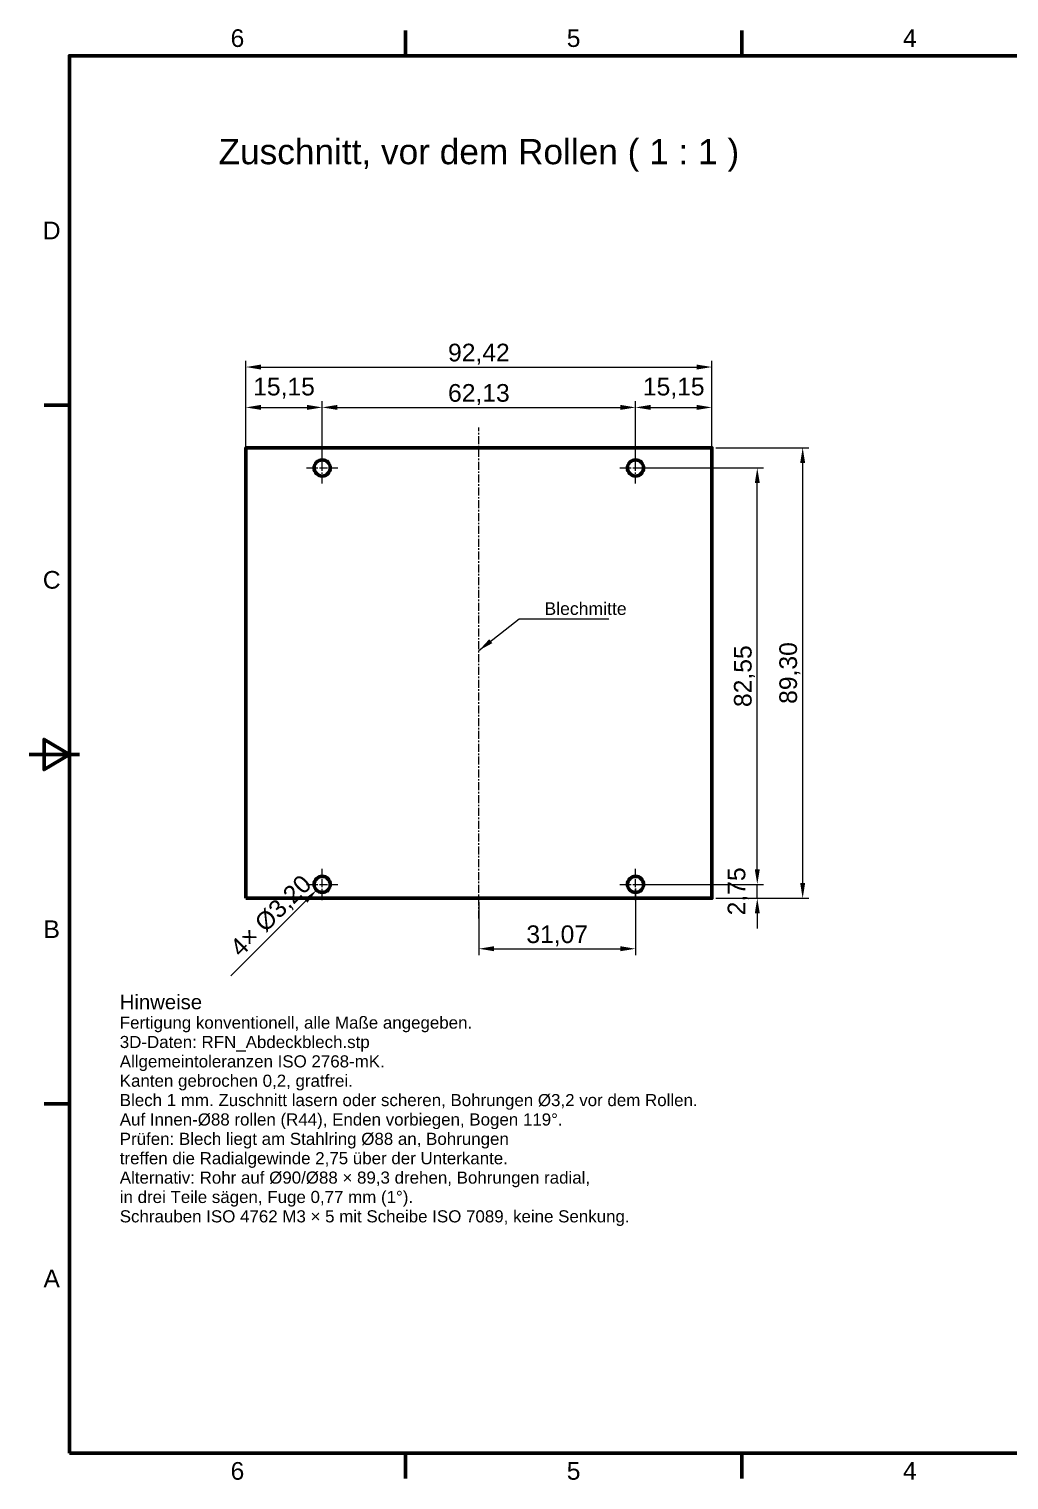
# Model space of a CAD drawing. Header units: millimetres. Extents: x 2 to 418, y 2 to 295.
# Drawn here: x 2 to 196.3, y 4.7 to 292.3 of the extents above; entities that cross this region are included whole.
import ezdxf
from ezdxf.enums import TextEntityAlignment as Align

# ---------------------------------------------------------------- set-up
doc = ezdxf.new("R2010")
doc.units = ezdxf.units.MM
doc.linetypes.add('CENTER2', pattern=[2.541, 1.587, -0.318, 0.318, -0.318])
for name, color, linetype, lineweight in [('BEMASSUNG', 7, 'Continuous', 18), ('MITTELLINIE', 7, 'CENTER2', 18), ('RAHMEN', 7, 'Continuous', 50), ('SICHTKANTE', 7, 'Continuous', 50), ('TEXT', 7, 'Continuous', 18)]:
    doc.layers.add(name, color=color, linetype=linetype, lineweight=lineweight)
doc.styles.add('ISO', font='arial.ttf')
doc.dimstyles.new('RFN', dxfattribs={"dimtxt": 3.5, "dimasz": 3, "dimexe": 1.25, "dimexo": 0.8, "dimgap": 0.8, "dimtad": 1, "dimzin": 0, "dimtxsty": 'ISO', "dimcen": 0, "dimclrd": 7, "dimclre": 7, "dimclrt": 7, "dimadec": 1, "dimazin": 3, "dimtfac": 1, "dimtmove": 0, "dimatfit": 3, "dimtolj": 1, "dimtzin": 0, "dimlwd": 18, "dimlwe": 18})

msp = doc.modelspace()

# ---------------------------------------------------------------- linework, layer by layer
at = {"layer": 'BEMASSUNG'}
msp.add_line((103.212, 175.366), (116.962, 175.366), dxfattribs=at)
at = {"layer": 'MITTELLINIE'}
for p, q in [((91.212, 116), (91.212, 213.3)), ((60.145, 202.2), (60.145, 208.4)), ((122.279, 202.2), (122.279, 208.4)), ((57.045, 205.3), (63.245, 205.3)), ((119.179, 205.3), (125.379, 205.3)), ((60.145, 119.65), (60.145, 125.85)), ((122.279, 119.65), (122.279, 125.85)), ((57.045, 122.75), (63.245, 122.75)), ((119.179, 122.75), (125.379, 122.75))]:
    msp.add_line(p, q, dxfattribs=at)
at = {"layer": 'RAHMEN'}
for p, q in [((76.667, 287), (76.667, 292)), ((143.333, 287), (143.333, 292)), ((10, 217.75), (5, 217.75)), ((2, 148.5), (12, 148.5)), ((10, 148.5), (5, 148.5)), ((10, 79.25), (5, 79.25)), ((76.667, 10), (76.667, 5)), ((143.333, 10), (143.333, 5))]:
    msp.add_line(p, q, dxfattribs=at)
for points in [[(10, 10), (410, 10), (410, 287), (10, 287)], [(10, 148.5), (5, 151.5), (5, 145.5)]]:
    msp.add_lwpolyline(points, close=True, dxfattribs=at)
at = {"layer": 'SICHTKANTE'}
msp.add_lwpolyline([(45, 120), (137.424, 120), (137.424, 209.3), (45, 209.3)], close=True, dxfattribs=at)
for centre in [(60.145, 205.3), (122.279, 205.3), (60.145, 122.75), (122.279, 122.75)]:
    msp.add_circle(centre, 1.6, dxfattribs=at)

# ---------------------------------------------------------------- texts
at = {"layer": 'RAHMEN', "style": 'ISO'}
for s, p in [('6', (43.333, 290.5)), ('5', (110, 290.5)), ('4', (176.667, 290.5)), ('D', (6.5, 252.375)), ('C', (6.5, 183.125)), ('B', (6.5, 113.875)), ('A', (6.5, 44.625)), ('6', (43.333, 6.5)), ('5', (110, 6.5)), ('4', (176.667, 6.5))]:
    msp.add_text(s, height=3.5, dxfattribs=at).set_placement(p, align=Align.MIDDLE_CENTER)
at = {"layer": 'TEXT', "style": 'ISO'}
msp.add_text('Zuschnitt, vor dem Rollen ( 1 : 1 )', height=5, dxfattribs=at).set_placement((91.212, 268), align=Align.MIDDLE_CENTER)
for s, height, p in [('Blechmitte', 2.5, (104.212, 176.166)), ('Hinweise', 2.88, (20, 98)), ('Fertigung konventionell, alle Maße angegeben.', 2.4, (20, 94.16)), ('3D-Daten: RFN_Abdeckblech.stp', 2.4, (20, 90.32)), ('Allgemeintoleranzen ISO 2768-mK.', 2.4, (20, 86.48)), ('Kanten gebrochen 0,2, gratfrei.', 2.4, (20, 82.64)), ('Blech 1 mm. Zuschnitt lasern oder scheren, Bohrungen Ø3,2 vor dem Rollen.', 2.4, (20, 78.8)), ('Auf Innen-Ø88 rollen (R44), Enden vorbiegen, Bogen 119°.', 2.4, (20, 74.96)), ('Prüfen: Blech liegt am Stahlring Ø88 an, Bohrungen', 2.4, (20, 71.12)), ('treffen die Radialgewinde 2,75 über der Unterkante.', 2.4, (20, 67.28)), ('Alternativ: Rohr auf Ø90/Ø88 × 89,3 drehen, Bohrungen radial,', 2.4, (20, 63.44)), ('in drei Teile sägen, Fuge 0,77 mm (1°).', 2.4, (20, 59.6)), ('Schrauben ISO 4762 M3 × 5 mit Scheibe ISO 7089, keine Senkung.', 2.4, (20, 55.76))]:
    msp.add_text(s, height=height, dxfattribs=at).set_placement(p)

# ---------------------------------------------------------------- dimensions: what is measured, and where the dimension line sits
at = {"layer": 'BEMASSUNG'}
for base, p1, p2 in [((45, 225.3), (45, 209.3), (137.424, 209.3)), ((45, 217.3), (45, 205.3), (60.1451, 205.3)), ((60.145, 217.3), (60.145, 205.3), (122.279, 205.3)), ((122.2788, 217.3), (122.2788, 205.3), (137.4239, 205.3)), ((91.212, 110), (91.212, 120), (122.279, 122.75))]:
    msp.add_linear_dim(base=base, p1=p1, p2=p2, dimstyle='RFN', override={"dimlfac": 1}, dxfattribs=at).render()
for base, p1, p2 in [((155.424, 120), (137.424, 120), (137.424, 209.3)), ((146.424, 122.75), (122.279, 122.75), (122.279, 205.3)), ((146.424, 120), (137.424, 120), (122.279, 122.75))]:
    msp.add_linear_dim(base=base, p1=p1, p2=p2, angle=90, dimstyle='RFN', override={"dimlfac": 1}, dxfattribs=at).render()
msp.add_diameter_dim(center=(60.145, 122.75), radius=1.6, location=(51.943, 114.548), text='4× <>', dimstyle='RFN', override={"dimlfac": 1, "dimtix": 0, "dimtofl": 0}, dxfattribs=at).render()

# ---------------------------------------------------------------- leaders
msp.add_leader([(91.212, 169.115), (99.212, 175.366), (103.212, 175.366)], dimstyle='RFN', dxfattribs=at)

doc.saveas('drawing.dxf')
